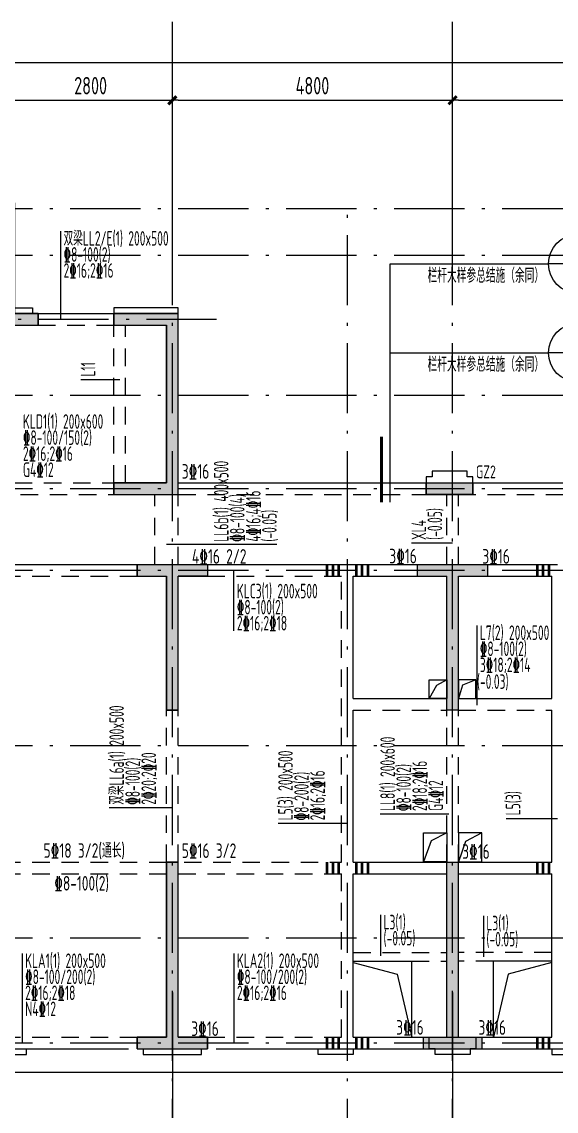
# Model space of a CAD drawing. Extents: x 580289 to 1106878, y -144605 to 78052.
# Drawn here: x 1037277 to 1046431, y -53278 to -34608 of the extents above; entities that cross this region are included whole.
import ezdxf

# ---------------------------------------------------------------- set-up
doc = ezdxf.new("R2010")
doc.units = 0
doc.header["$LTSCALE"] = 100
doc.linetypes.add('2', pattern=[18.5, 12, -3, 0.5, -3])
doc.linetypes.add('3', pattern=[5, 3, -2])
doc.layers.get('0').update_dxf_attribs({"linetype": 'CONTINUOUS'})
doc.layers.get('Defpoints').update_dxf_attribs({"linetype": 'CONTINUOUS'})
for name, color, linetype in [('AXIS', 3, 'CONTINUOUS'), ('COLU', 7, 'CONTINUOUS'), ('DIM', 3, 'CONTINUOUS'), ('HATCH', 254, 'CONTINUOUS'), ('jiangcha', 5, 'CONTINUOUS'), ('xj', 6, 'CONTINUOUS'), ('垂直标注', 2, 'CONTINUOUS'), ('构造柱', 7, 'CONTINUOUS'), ('梁', 4, 'CONTINUOUS'), ('梁原位标注', 7, 'CONTINUOUS'), ('梁虚线', 134, '3'), ('次梁箍筋', 1, 'CONTINUOUS'), ('水平标注', 2, 'CONTINUOUS'), ('洞口边线', 7, 'CONTINUOUS'), ('管道井', 3, 'CONTINUOUS'), ('网格', 253, '2')]:
    doc.layers.add(name, color=color, linetype=linetype)
doc.layers.add('DIM_IDEN', color=1, linetype='CONTINUOUS', lineweight=18)
doc.styles.add('_TCH_LABEL', font='tssdeng.shx', dxfattribs={"width": 0.7, "bigfont": 'tssdchn.shx'})
doc.styles.get("Standard").update_dxf_attribs({"font": 'tssdeng.shx', "width": 0.7, "bigfont": 'tssdchn.shx'})
doc.styles.add('TSSD_Dimension', font='Tssdeng.shx', dxfattribs={"width": 0.7, "bigfont": 'tssdchn.shx'})
doc.dimstyles.new('TSSD_100_100$0', dxfattribs={"dimtxt": 300, "dimasz": 100, "dimexe": 250, "dimexo": 250, "dimgap": 100, "dimtad": 1, "dimdec": 0, "dimzin": 0, "dimdsep": 46, "dimtxsty": 'TSSD_Dimension', "dimblk": '_TSDBK', "dimblk1": '_TSDBK', "dimblk2": '_TSDBK', "dimsah": 1, "dimcen": 0, "dimclrt": 7, "dimadec": 0, "dimazin": 0, "dimtfac": 1, "dimtdec": 0, "dimtix": 1, "dimtmove": 2, "dimatfit": 3, "dimldrblk": '_TSDBK', "dimfxl": 1, "dimtolj": 1, "dimtzin": 0, "dimarcsym": 0})

# ---------------------------------------------------------------- blocks, each defined once
blk = doc.blocks.new('_TSDBK')
blk.add_line((-1, 0), (0, 0))
at = {"const_width": 0.5}
blk.add_lwpolyline([(-0.7, -0.7), (0.7, 0.7)], dxfattribs=at)
blk = doc.blocks.new('*D1922')
at = {"layer": 'Defpoints', "color": 0}
for p in [(-17300, 8155), (-14500, 8155), (-14500, 8155)]:
    blk.add_point(p, dxfattribs=at)
at = {"layer": 'DIM', "color": 0, "lineweight": -2}
for p, q in [((-17200, 8155), (-14600, 8155)), ((-17300, 7905), (-17300, 7905)), ((-14500, 7905), (-14500, 7905))]:
    blk.add_line(p, q, dxfattribs=at)
at = {"layer": 'DIM', "color": 0, "lineweight": -2, "xscale": 100, "yscale": 100, "zscale": 100, "rotation": 180}
blk.add_blockref('_TSDBK', (-17300, 8155), dxfattribs=at)
at = {"layer": 'DIM', "color": 0, "lineweight": -2, "xscale": 100, "yscale": 100, "zscale": 100}
blk.add_blockref('_TSDBK', (-14500, 8155), dxfattribs=at)
at = {"layer": 'DIM', "color": 7, "insert": (-15900, 8405), "char_height": 300, "attachment_point": 5, "style": 'TSSD_Dimension'}
blk.add_mtext('\\A1;2800', dxfattribs=at)
blk = doc.blocks.new('*D1923')
at = {"layer": 'Defpoints', "color": 0}
for p in [(-14500, 8155), (-9700, 8155), (-9700, 8155)]:
    blk.add_point(p, dxfattribs=at)
at = {"layer": 'DIM', "color": 0, "lineweight": -2}
for p, q in [((-9700, 8405), (-9700, 8405)), ((-14400, 8155), (-9800, 8155)), ((-14500, 7905), (-14500, 7905))]:
    blk.add_line(p, q, dxfattribs=at)
at = {"layer": 'DIM', "color": 0, "lineweight": -2, "xscale": 100, "yscale": 100, "zscale": 100, "rotation": 180}
blk.add_blockref('_TSDBK', (-14500, 8155), dxfattribs=at)
at = {"layer": 'DIM', "color": 0, "lineweight": -2, "xscale": 100, "yscale": 100, "zscale": 100}
blk.add_blockref('_TSDBK', (-9700, 8155), dxfattribs=at)
at = {"layer": 'DIM', "color": 7, "insert": (-12100, 8405), "char_height": 300, "attachment_point": 5, "style": 'TSSD_Dimension'}
blk.add_mtext('\\A1;4800', dxfattribs=at)
blk = doc.blocks.new('*D1924')
at = {"layer": 'Defpoints', "color": 0}
for p in [(-9700, 8155), (-4900, 8155), (-4900, 8155)]:
    blk.add_point(p, dxfattribs=at)
at = {"layer": 'DIM', "color": 0, "lineweight": -2}
for p, q in [((-9700, 8405), (-9700, 8405)), ((-4900, 8405), (-4900, 8405)), ((-9600, 8155), (-5000, 8155))]:
    blk.add_line(p, q, dxfattribs=at)
at = {"layer": 'DIM', "color": 0, "lineweight": -2, "xscale": 100, "yscale": 100, "zscale": 100, "rotation": 180}
blk.add_blockref('_TSDBK', (-9700, 8155), dxfattribs=at)
at = {"layer": 'DIM', "color": 0, "lineweight": -2, "xscale": 100, "yscale": 100, "zscale": 100}
blk.add_blockref('_TSDBK', (-4900, 8155), dxfattribs=at)
at = {"layer": 'DIM', "color": 7, "insert": (-7300, 8405), "char_height": 300, "attachment_point": 5, "style": 'TSSD_Dimension'}
blk.add_mtext('\\A1;4800', dxfattribs=at)
blk = doc.blocks.new('*D1939')
at = {"layer": 'Defpoints', "color": 0}
for p in [(-24700, 8802), (24500, 8802), (24500, 8802)]:
    blk.add_point(p, dxfattribs=at)
at = {"layer": 'DIM', "color": 0, "lineweight": -2}
for p, q in [((-24600, 8802), (24400, 8802)), ((-24700, 8552), (-24700, 8552))]:
    blk.add_line(p, q, dxfattribs=at)
at = {"layer": 'DIM', "color": 0, "lineweight": -2, "xscale": 100, "yscale": 100, "zscale": 100, "rotation": 180}
blk.add_blockref('_TSDBK', (-24700, 8802), dxfattribs=at)
at = {"layer": 'DIM', "color": 0, "lineweight": -2, "xscale": 100, "yscale": 100, "zscale": 100}
blk.add_blockref('_TSDBK', (24500, 8802), dxfattribs=at)
at = {"layer": 'DIM', "color": 7, "insert": (-100, 9052), "char_height": 300, "attachment_point": 5, "style": 'TSSD_Dimension'}
blk.add_mtext('\\A1;49200', dxfattribs=at)
blk = doc.blocks.new('biaozhun')
at = {"layer": 'HATCH'}
h = blk.add_hatch(color=256, dxfattribs=at)
h.paths.add_polyline_path([(19300, -8100), (19300, -7400), (19700, -7400), (19700, -8100)])
h.paths.add_polyline_path([(23800, 3000), (23800, 3450), (24600, 3450), (24600, 3000)])
h.paths.add_polyline_path([(-1550, 200), (-1550, 0), (-1450, 0), (-200, 0), (-200, -2300), (0, -2300), (0, 0), (1350, 0), (1350, 200)])
h.paths.add_polyline_path([(20300, 5400), (20300, 5600), (19800, 5600), (19800, 6400), (19000, 6400), (19000, 6200), (19600, 6200), (19600, 5400)])
h.paths.add_polyline_path([(23800, 4700), (24000, 4700), (24000, 5600), (22300, 5600), (22300, 5400), (23800, 5400)])
h.paths.add_polyline_path([(19500, -3000), (19700, -3000), (19700, -1900), (19200, -1900), (19200, 0), (19799.3, 0), (19799.3, 200), (19000, 200), (19000, -2100), (19500, -2100)])
h.paths.add_polyline_path([(24000, -3000), (24000, 0), (24600, 0), (24600, 900), (24400, 900), (24400, 200), (23800, 200), (23800, -2800), (23100, -2800), (23100, -3000)])
h.paths.add_polyline_path([(19800, 3200), (19600, 3200), (19600, 1600), (18900, 1600), (18900, 1400), (19800, 1400)])
h.paths.add_polyline_path([(14200, -2300), (14400, -2300), (14400, 0), (14900, 0), (14900, 200), (14200, 200), (13700, 200), (13700, 0), (14200, 0)])
h.paths.add_polyline_path([(17800, 6200), (17800, 6400), (17000, 6400), (17000, 4500), (16600, 4500), (16600, 4300), (17200, 4300), (17200, 6200)])
h.paths.add_polyline_path([(14400, 1600), (14400, 4300), (15300, 4300), (15300, 4500), (14200, 4500), (14200, 1400), (15300, 1400), (15300, 1600)])
h.paths.add_polyline_path([(10000, -8100), (10000, -7900), (9600, -7900), (9600, -4900), (9400, -4900), (9400, -7900), (9000, -7900), (9000, -8100), (9600, -8100)])
h.paths.add_polyline_path([(10100, 0), (10100, 200), (9400, 200), (8900, 200), (8900, 0), (9400, 0), (9400, -2300), (9600, -2300), (9600, 0)])
h.paths.add_polyline_path([(4600, -2300), (4800, -2300), (4800, 0), (5300, 0), (5300, 200), (4600, 200), (4100, 200), (4100, 0), (4600, 0)])
h.paths.add_polyline_path([(1250, 200), (-200, 200), (-1450, 200), (0, 200)], flags=0)
h.paths.add_polyline_path([(-200, -2300), (0, -2300)], flags=17)
h.paths.add_polyline_path([(-1450, 0), (-200, 0)], flags=0)
h.paths.add_polyline_path([(-200, -2300), (-200, 0)], flags=17)
h.paths.add_polyline_path([(0, -2300), (0, 0)], flags=17)
h.paths.add_polyline_path([(1250, 0), (0, 0)], flags=0)
h.paths.add_polyline_path([(-4800, -2300), (-5000, -2300), (-5000, 0), (-5500, 0), (-5500, 200), (-4800, 200), (-4300, 200), (-4300, 0), (-4800, 0)])
h.paths.add_polyline_path([(-14400, -2300), (-14600, -2300), (-14600, 0), (-15100, 0), (-15100, 200), (-14400, 200), (-13900, 200), (-13900, 0), (-14400, 0)])
h.paths.add_polyline_path([(-10300, 0), (-10300, 200), (-9600, 200), (-9100, 200), (-9100, 0), (-9600, 0), (-9600, -2300), (-9800, -2300), (-9800, 0)])
h.paths.add_polyline_path([(-10200, -8100), (-10200, -7900), (-9800, -7900), (-9800, -4900), (-9600, -4900), (-9600, -7900), (-9200, -7900), (-9200, -8100), (-9800, -8100)])
h.paths.add_polyline_path([(-18000, 6200), (-18000, 6400), (-17200, 6400), (-17200, 4500), (-16800, 4500), (-16800, 4300), (-17400, 4300), (-17400, 6200)])
h.paths.add_polyline_path([(-14600, 1600), (-14600, 4300), (-15500, 4300), (-15500, 4500), (-14400, 4500), (-14400, 1400), (-15500, 1400), (-15500, 1600)])
edge = h.paths.add_edge_path(flags=16)
edge.add_line((1350, 0), (1350, 200))
edge.add_line((-1550, 200), (-1550, 0))
h = blk.add_hatch(color=256, dxfattribs=at)
h.paths.add_polyline_path([(-14400, -4900), (-14600, -4900), (-14600, -7900), (-15100, -7900), (-15100, -8100), (-14600, -8100), (-13900, -8100), (-13900, -7900), (-14400, -7900)])
h.paths.add_polyline_path([(-4800, -4900), (-5000, -4900), (-5000, -7900), (-5500, -7900), (-5500, -8100), (-5000, -8100), (-4300, -8100), (-4300, -7900), (-4800, -7900)])
h.paths.add_polyline_path([(4600, -7900), (4100, -7900), (4100, -8100), (4800, -8100), (5300, -8100), (5300, -7900), (4800, -7900), (4800, -4900), (4600, -4900)])
h.paths.add_polyline_path([(14400, -4900), (14200, -4900), (14200, -7900), (13700, -7900), (13700, -8100), (14400, -8100), (14900, -8100), (14900, -7900), (14400, -7900)])
at = {"layer": 'AXIS'}
for p, q in [((-14500, 5500), (-14500, 9500)), ((-9700, 5500), (-9700, 9500)), ((-14500, -7138.2), (-14500, -11138.2)), ((-9700, -7138.2), (-9700, -11138.2))]:
    blk.add_line(p, q, dxfattribs=at)
at = {"layer": 'COLU'}
for points in [[(-18000, 6400), (-18000, 6200), (-17400, 6200), (-17400, 4300), (-16800, 4300), (-16800, 4500), (-17200, 4500), (-17200, 6400), (-18000, 6400)], [(-17200, 4500), (-16800, 4500)], [(-16800, 4500), (-16800, 4300)], [(-15500, 4500), (-14400, 4500)], [(-15500, 4300), (-15500, 4500)], [(-15500, 4500), (-15500, 4300), (-14600, 4300), (-14600, 1600), (-15500, 1600), (-15500, 1400), (-14400, 1400), (-14400, 4500), (-15500, 4500)], [(-14400, 1400), (-14400, 4500)], [(-17400, 4300), (-16800, 4300)], [(-15500, 4300), (-14600, 4300)], [(-14600, 1600), (-14600, 4300)], [(-15500, 1600), (-14600, 1600)], [(-15500, 1400), (-15500, 1600)], [(-15500, 1400), (-14400, 1400)], [(-15100, 200), (-14400, 200)], [(-15100, 0), (-15100, 200)], [(-15100, 200), (-15100, 0), (-14600, 0), (-14600, -2300), (-14400, -2300), (-14400, 0)], [(-15100, 200), (-13900, 200), (-13900, 0), (-14400, 0)], [(-14400, 200), (-13900, 200)], [(-13900, 200), (-13900, 0)], [(-10300, 200), (-9600, 200)], [(-10300, 0), (-10300, 200)], [(-9600, 200), (-9100, 200)], [(-9100, 200), (-9100, 0)], [(-15100, 0), (-14600, 0)], [(-14600, -2300), (-14600, 0)], [(-14400, 0), (-13900, 0)], [(-14400, -2300), (-14400, 0)], [(-10300, 0), (-9800, 0)], [(-9800, -2300), (-9800, 0)], [(-9600, 0), (-9100, 0)], [(-9600, -2300), (-9600, 0)], [(-14400, -2300), (-14600, -2300)], [(-9600, -2300), (-9800, -2300)], [(-14400, -4900), (-14600, -4900), (-14600, -7900), (-15100, -7900), (-15100, -8100), (-13900, -8100), (-13900, -7900), (-14400, -7900), (-14400, -4900)], [(-14600, -7900), (-14600, -4900)], [(-14600, -4900), (-14400, -4900)], [(-14400, -7900), (-14400, -4900)], [(-9800, -7900), (-9800, -4900)], [(-9800, -4900), (-9600, -4900)], [(-9600, -7900), (-9600, -4900)], [(-15100, -7900), (-14600, -7900)], [(-15100, -8100), (-15100, -7900)], [(-14400, -7900), (-13900, -7900)], [(-13900, -7900), (-13900, -8100)], [(-10200, -7900), (-9800, -7900)], [(-10200, -8100), (-10200, -7900)], [(-9600, -7900), (-9200, -7900)], [(-9200, -7900), (-9200, -8100)], [(-15100, -8100), (-14600, -8100)], [(-14600, -8100), (-13900, -8100)], [(-10200, -8100), (-9800, -8100)], [(-9800, -8100), (-9200, -8100)]]:
    blk.add_lwpolyline(points, dxfattribs=at)
at = {"layer": '梁'}
for p, q in [((-16800, 4500), (-15300, 4500)), ((-14400, 1600), (-9700, 1600)), ((-9700, 1600), (-4900, 1600)), ((-17500, 200), (-15100, 200)), ((-13900, 200), (-11500, 200)), ((-11500, 200), (-10300, 200)), ((-9100, 200), (-7900, 200)), ((-11400, 0), (-10300, 0)), ((-11400, -2100), (-11400, 0)), ((-9100, 0), (-8000, 0)), ((-8000, -2100), (-8000, 0)), ((-11400, -2100), (-9800, -2100)), ((-9600, -2100), (-8000, -2100)), ((-11400, -4900), (-11400, -2300)), ((-8000, -4900), (-8000, -2300)), ((-11400, -4900), (-9800, -4900)), ((-9600, -4900), (-8000, -4900)), ((-11400, -5100), (-9800, -5100)), ((-11400, -7900), (-11400, -5100)), ((-9600, -5100), (-8000, -5100)), ((-8000, -7900), (-8000, -5100)), ((-11400, -6600), (-10400, -6600)), ((-10400, -7900), (-10400, -6600)), ((-8000, -6600), (-9000, -6600)), ((-9000, -7900), (-9000, -6600)), ((-11400, -7900), (-10200, -7900)), ((-9200, -7900), (-8000, -7900)), ((-17400, -8100), (-15250, -8100)), ((-13750, -8100), (-10200, -8100)), ((-9200, -8100), (-5650, -8100))]:
    blk.add_line(p, q, dxfattribs=at)
at = {"layer": '梁虚线'}
for p, q in [((-16800, 4300), (-15300, 4300)), ((-15500, 1600), (-15500, 4300)), ((-15300, 1600), (-15300, 4300)), ((-17200, 1600), (-15500, 1600)), ((-19100, 1400), (-15500, 1400)), ((-14800, 200), (-14800, 1400)), ((-14400, 1400), (-9800, 1400)), ((-14400, 200), (-14400, 1400)), ((-9800, 200), (-9800, 1400)), ((-9600, 1400), (-5000, 1400)), ((-9600, 200), (-9600, 1400)), ((-17400, 0), (-15100, 0)), ((-13900, 0), (-11600, 0)), ((-11600, -4900), (-11600, 0)), ((-14600, -4900), (-14600, -2300)), ((-14400, -4900), (-14400, -2300)), ((-11400, -2300), (-9800, -2300)), ((-9800, -4900), (-9800, -2300)), ((-9600, -2300), (-8000, -2300)), ((-9600, -4900), (-9600, -2300)), ((-17400, -4900), (-14600, -4900)), ((-14300, -4900), (-11600, -4900)), ((-17400, -5100), (-14600, -5100)), ((-14400, -5100), (-11600, -5100)), ((-11600, -7900), (-11600, -5100)), ((-11400, -6450), (-9800, -6450)), ((-8000, -6450), (-9600, -6450)), ((-10400, -6600), (-9800, -6600)), ((-9000, -6600), (-9600, -6600)), ((-17400, -7900), (-15100, -7900)), ((-13900, -7900), (-11600, -7900))]:
    blk.add_line(p, q, dxfattribs=at)
at = {"layer": '次梁箍筋', "const_width": 44.9}
for points in [[(-11850, 200), (-11850, 0)], [(-11750, 200), (-11750, 0)], [(-11650, 200), (-11650, 0)], [(-11350, 200), (-11350, 0)], [(-11250, 200), (-11250, 0)], [(-11150, 200), (-11150, 0)], [(-8250, 200), (-8250, 0)], [(-8150, 200), (-8150, 0)], [(-8050, 200), (-8050, 0)], [(-11850, -4900), (-11850, -5100)], [(-11750, -4900), (-11750, -5100)], [(-11650, -4900), (-11650, -5100)], [(-11350, -4900), (-11350, -5100)], [(-11250, -4900), (-11250, -5100)], [(-11150, -4900), (-11150, -5100)], [(-8250, -4900), (-8250, -5100)], [(-8150, -4900), (-8150, -5100)], [(-8050, -4900), (-8050, -5100)], [(-11850, -7900), (-11850, -8100)], [(-11750, -7900), (-11750, -8100)], [(-11650, -7900), (-11650, -8100)], [(-11350, -7900), (-11350, -8100)], [(-11250, -7900), (-11250, -8100)], [(-11150, -7900), (-11150, -8100)], [(-8250, -7900), (-8250, -8100)], [(-8150, -7900), (-8150, -8100)], [(-8050, -7900), (-8050, -8100)]]:
    blk.add_lwpolyline(points, dxfattribs=at)
at = {"layer": '洞口边线'}
for points in [[(-11400, -6621.5), (-10650.6, -6823), (-10400, -7900)], [(-8000, -6621.5), (-8749.4, -6823), (-9000, -7900)]]:
    blk.add_lwpolyline(points, dxfattribs=at)
at = {"layer": '网格'}
for p, q in [((-14500, -10158), (-14500, 8494.5)), ((-9700, -10158), (-9700, 8495.8)), ((-25497.6, 6300), (25297.6, 6300)), ((-11500, -10158), (-11500, 6300)), ((-25497.6, 5500), (25297.6, 5500)), ((-13742.1, 4400), (-17461.8, 4400)), ((-25497.6, 3100), (25297.6, 3100)), ((-25497.6, 1501.3), (25297.6, 1500)), ((-25497.6, 100), (25297.6, 100)), ((-25497.6, -2900), (25297.6, -2900)), ((-25497.6, -6200), (25297.6, -6200)), ((-25497.6, -8000), (25297.6, -8000))]:
    blk.add_line(p, q, dxfattribs=at)
at = {"layer": 'DIM'}
for base, p1, p2, picture, middle in [((24500, 8801.9), (-24700, 8801.9), (24500, 8801.9), '*D1939', (-100, 9051.9)), ((-14500, 8155.3), (-17300, 8155.3), (-14500, 8155.3), '*D1922', (-15900, 8405.3)), ((-9700, 8155.3), (-14500, 8155.3), (-9700, 8155.3), '*D1923', (-12100, 8405.3)), ((-4900, 8155.3), (-9700, 8155.3), (-4900, 8155.3), '*D1924', (-7300, 8405.3))]:
    dim = blk.add_linear_dim(base=base, p1=p1, p2=p2, dimstyle='TSSD_100_100$0', dxfattribs=at)
    dim.commit()
    dim.dimension.update_dxf_attribs({"geometry": picture, "text_midpoint": middle})

msp = doc.modelspace()

# ---------------------------------------------------------------- hatches: boundary and pattern name
at = {"layer": 'HATCH'}
msp.add_hatch(color=256, dxfattribs=at).paths.add_polyline_path([(1045006, -42507.9), (1044206, -42507.9), (1044206, -42707.9), (1045006, -42707.9)])

# ---------------------------------------------------------------- linework, layer by layer
at = {"layer": 'DIM_IDEN', "color": 3}
for p, q in [((1043587, -42841.9), (1043587, -38755.8)), ((1043587, -38755.8), (1046298.6, -38755.8)), ((1047298.6, -38755.8), (1046298.6, -38755.8)), ((1043587, -40279.3), (1046298.6, -40279.3)), ((1047298.6, -40279.3), (1046298.6, -40279.3))]:
    msp.add_line(p, q, dxfattribs=at)
at = {"layer": 'DIM_IDEN', "color": 3, "const_width": 50}
msp.add_lwpolyline([(1043437, -42841.9), (1043437, -41716.7)], dxfattribs=at)
at = {"layer": 'DIM_IDEN', "color": 3}
for centre in [(1046798.6, -38755.8), (1046798.6, -40279.3)]:
    msp.add_circle(centre, 500, dxfattribs=at)
at = {"layer": 'xj'}
for points in [[(1037156, -39607.9), (1037156, -39507.9), (1037458.1, -39507.9), (1037458.1, -39607.9)], [(1037156, -39607.9), (1037156, -39507.9), (1037458.1, -39507.9), (1037458.1, -39607.9)], [(1039956, -39607.9), (1039956, -39507.9), (1038853.8, -39507.9), (1038853.8, -39607.9)], [(1039956, -39607.9), (1039956, -39507.9), (1038853.8, -39507.9), (1038853.8, -39607.9)], [(1034056, -48307.9), (1034056, -52607.9), (1054256, -52607.9)], [(1036756, -52207.9), (1036756, -52307.9), (1037356, -52307.9), (1037356, -52307.9), (1037356, -52207.9)], [(1036756, -52207.9), (1036756, -52307.9), (1037356, -52307.9), (1037356, -52307.9), (1037356, -52207.9)], [(1039306, -52207.9), (1039356, -52207.9), (1039356, -52307.9), (1040356, -52307.9), (1040356, -52207.9), (1040456, -52207.9)], [(1039306, -52207.9), (1039356, -52207.9), (1039356, -52307.9), (1040356, -52307.9), (1040356, -52207.9), (1040456, -52207.9)], [(1042956, -52207.9), (1042956, -52307.9), (1042356, -52307.9), (1042356, -52307.9), (1042356, -52207.9)], [(1042956, -52207.9), (1042956, -52307.9), (1042356, -52307.9), (1042356, -52307.9), (1042356, -52207.9)], [(1046356, -52207.9), (1046356, -52307.9), (1046956, -52307.9), (1046956, -52307.9), (1046956, -52207.9)], [(1046356, -52207.9), (1046356, -52307.9), (1046956, -52307.9), (1046956, -52307.9), (1046956, -52207.9)]]:
    msp.add_lwpolyline(points, dxfattribs=at)
for points in [[(1044206, -42407.9), (1044206, -42707.9), (1045006, -42707.9), (1045006, -42407.9), (1044906, -42407.9), (1044906, -42307.9), (1044306, -42307.9), (1044306, -42407.9)], [(1044206, -42407.9), (1044206, -42707.9), (1045006, -42707.9), (1045006, -42407.9), (1044906, -42407.9), (1044906, -42307.9), (1044306, -42307.9), (1044306, -42407.9)], [(1044256, -52007.9), (1045056, -52007.9), (1045056, -52207.9), (1044956, -52207.9), (1044956, -52307.9), (1044356, -52307.9), (1044356, -52207.9), (1044256, -52207.9)], [(1044256, -52007.9), (1045056, -52007.9), (1045056, -52207.9), (1044956, -52207.9), (1044956, -52307.9), (1044356, -52307.9), (1044356, -52207.9), (1044256, -52207.9)]]:
    msp.add_lwpolyline(points, close=True, dxfattribs=at)
at = {"layer": '垂直标注'}
for p, q in [((1038286.6, -40737.2), (1038956, -40737.2)), ((1041643.2, -43567.6), (1039756, -43567.6)), ((1043952.5, -43537.6), (1044656, -43537.6)), ((1038776, -48075.5), (1039856, -48075.5)), ((1041668.3, -48343.9), (1042853, -48343.9)), ((1043418.2, -48183.6), (1044593.8, -48183.6)), ((1046456, -48267.9), (1045574.7, -48267.9))]:
    msp.add_line(p, q, dxfattribs=at)
at = {"layer": '构造柱'}
msp.add_lwpolyline([(1044206, -42507.9), (1045006, -42507.9), (1045006, -42707.9), (1044206, -42707.9)], close=True, dxfattribs=at)
msp.add_lwpolyline([(1044206, -42507.9), (1045006, -42507.9), (1045006, -42707.9), (1044206, -42707.9)], close=True, dxfattribs=at)
at = {"layer": '水平标注'}
for p, q in [((1037942.4, -38194.9), (1037942.4, -39707.9)), ((1040911.1, -45042.7), (1040911.1, -44007.9)), ((1045073.7, -44952.6), (1045073.7, -46318.7)), ((1043422.9, -49912.7), (1043422.9, -50615.2)), ((1045184.8, -49929.7), (1045184.8, -50632.1)), ((1037284.3, -50573.7), (1037284.3, -52107.9)), ((1040911.5, -50573.7), (1040911.5, -52107.9))]:
    msp.add_line(p, q, dxfattribs=at)
at = {"layer": '管道井', "color": 6}
for points in [[(1044256, -45887.9), (1044556, -45887.9), (1044556, -46207.9), (1044256, -46207.9)], [(1045056, -45887.9), (1044756, -45887.9), (1044756, -46207.9), (1045056, -46207.9)], [(1044556, -49006.6), (1044156, -49006.6), (1044156, -48506.6), (1044556, -48506.6)], [(1044756, -49006.6), (1045156, -49006.6), (1045156, -48506.6), (1044756, -48506.6)]]:
    msp.add_lwpolyline(points, close=True, dxfattribs=at)
for points in [[(1044556, -45887.9), (1044380.2, -45984.5), (1044256, -46207.9)], [(1045056, -45887.9), (1044828.5, -45976.1), (1044756, -46207.9)], [(1044556, -48506.6), (1044290.1, -48642.2), (1044156, -49006.6)], [(1045156, -48506.6), (1044875.6, -48656.5), (1044756, -49006.6)]]:
    msp.add_lwpolyline(points, dxfattribs=at)

# ---------------------------------------------------------------- block references
at = {"layer": 'jiangcha'}
msp.add_blockref('biaozhun', (1054356, -44107.9), dxfattribs=at)

# ---------------------------------------------------------------- texts
at = {"layer": 'DIM_IDEN', "color": 7, "style": '_TCH_LABEL', "width": 0.7}
for p in [(1044228.3, -39080.8), (1044228.3, -40604.3)]:
    msp.add_text('栏杆大样参总结施（余同）', height=250, dxfattribs=at).set_placement(p)
at = {"layer": '垂直标注', "width": 0.6}
for s, p in [('L11', (1038536.6, -40687.1)), ('LL6b(1) 400x500', (1040818.2, -43517.6)), ('\x848-100(4)', (1041093.2, -43517.6)), ('4\x8416;4\x8416', (1041368.2, -43517.6)), ('(-0.05)', (1041643.2, -43517.6)), ('(-0.05)', (1044477.5, -43487.6)), ('XL4', (1044202.5, -43487.6)), ('双梁LL6a(1) 200x500', (1039026, -48025.5)), ('LL8(1) 200x600', (1043668.2, -48133.6)), ('\x848-100(2)', (1039301, -48025.5)), ('2\x8420;2\x8420', (1039576, -48025.5)), ('L5(3) 200x500', (1041918.3, -48293.9)), ('\x848-100(2)', (1043943.2, -48133.6)), ('2\x8418;2\x8416', (1044218.2, -48133.6)), ('\x848-200(2)', (1042193.3, -48293.9)), ('2\x8416;2\x8416', (1042468.3, -48293.9)), ('G4\x8412', (1044493.2, -48133.6)), ('L5(3)', (1045817.2, -48206.7))]:
    msp.add_text(s, height=250, rotation=90, dxfattribs=at).set_placement(p)
at = {"layer": '构造柱', "width": 0.7}
msp.add_text('GZ2', height=220, dxfattribs=at).set_placement((1045056.5, -42430.9))
at = {"layer": '梁原位标注', "width": 0.7}
for s, p in [('3\x8416', (1040017.2, -42437.9)), ('4\x8416 2/2', (1040191.8, -43894.5)), ('3\x8416', (1043571.8, -43889.2)), ('3\x8416', (1045165.8, -43894.3)), ('5%%13218 3/2(通长)', (1037649.3, -48935.5)), ('5\x8416 3/2', (1040017.2, -48937.9)), ('3\x8416', (1044820.2, -48952.9)), ('\x848-100(2)', (1037831.3, -49497.2)), ('3\x8416', (1043690.3, -51966.5)), ('3\x8416', (1040179.7, -51988)), ('3\x8416', (1045099.8, -51968.2))]:
    msp.add_text(s, height=250, dxfattribs=at).set_placement(p)
at = {"layer": '水平标注', "width": 0.6}
for s, p in [('双梁LL2/E(1) 200x500', (1037992.4, -38444.9)), ('\x848-100(2)', (1037992.4, -38719.9)), ('2\x8416;2\x8416', (1037992.4, -38994.9)), ('KLD1(1) 200x600', (1037296.5, -41583.6)), ('\x848-100/150(2)', (1037296.5, -41858.6)), ('2\x8416;2\x8416', (1037296.5, -42133.6)), ('G4\x8412', (1037296.5, -42408.6)), ('KLC3(1) 200x500', (1040961.1, -44489.3)), ('\x848-100(2)', (1040961.1, -44764.3)), ('2\x8416;2\x8418', (1040961.1, -45039.3)), ('L7(2) 200x500', (1045123.7, -45202.6)), ('\x848-100(2)', (1045123.7, -45477.6)), ('3%%13218;2%%13214', (1045123.7, -45752.6)), ('(-0.03)', (1045072.4, -46041.3)), ('L3(1)', (1043472.9, -50162.7)), ('L3(1)', (1045234.8, -50179.7)), ('(-0.05)', (1043472.9, -50437.7)), ('(-0.05)', (1045234.8, -50454.7)), ('KLA1(1) 200x500', (1037334.3, -50823.7)), ('KLA2(1) 200x500', (1040961.5, -50823.7)), ('\x848-100/200(2)', (1037334.3, -51098.7)), ('\x848-100/200(2)', (1040961.5, -51098.7)), ('2\x8416;2\x8418', (1037334.3, -51373.7)), ('2\x8416;2\x8416', (1040961.5, -51373.7)), ('N4\x8412', (1037334.3, -51648.7))]:
    msp.add_text(s, height=250, dxfattribs=at).set_placement(p)

doc.saveas('drawing.dxf')
